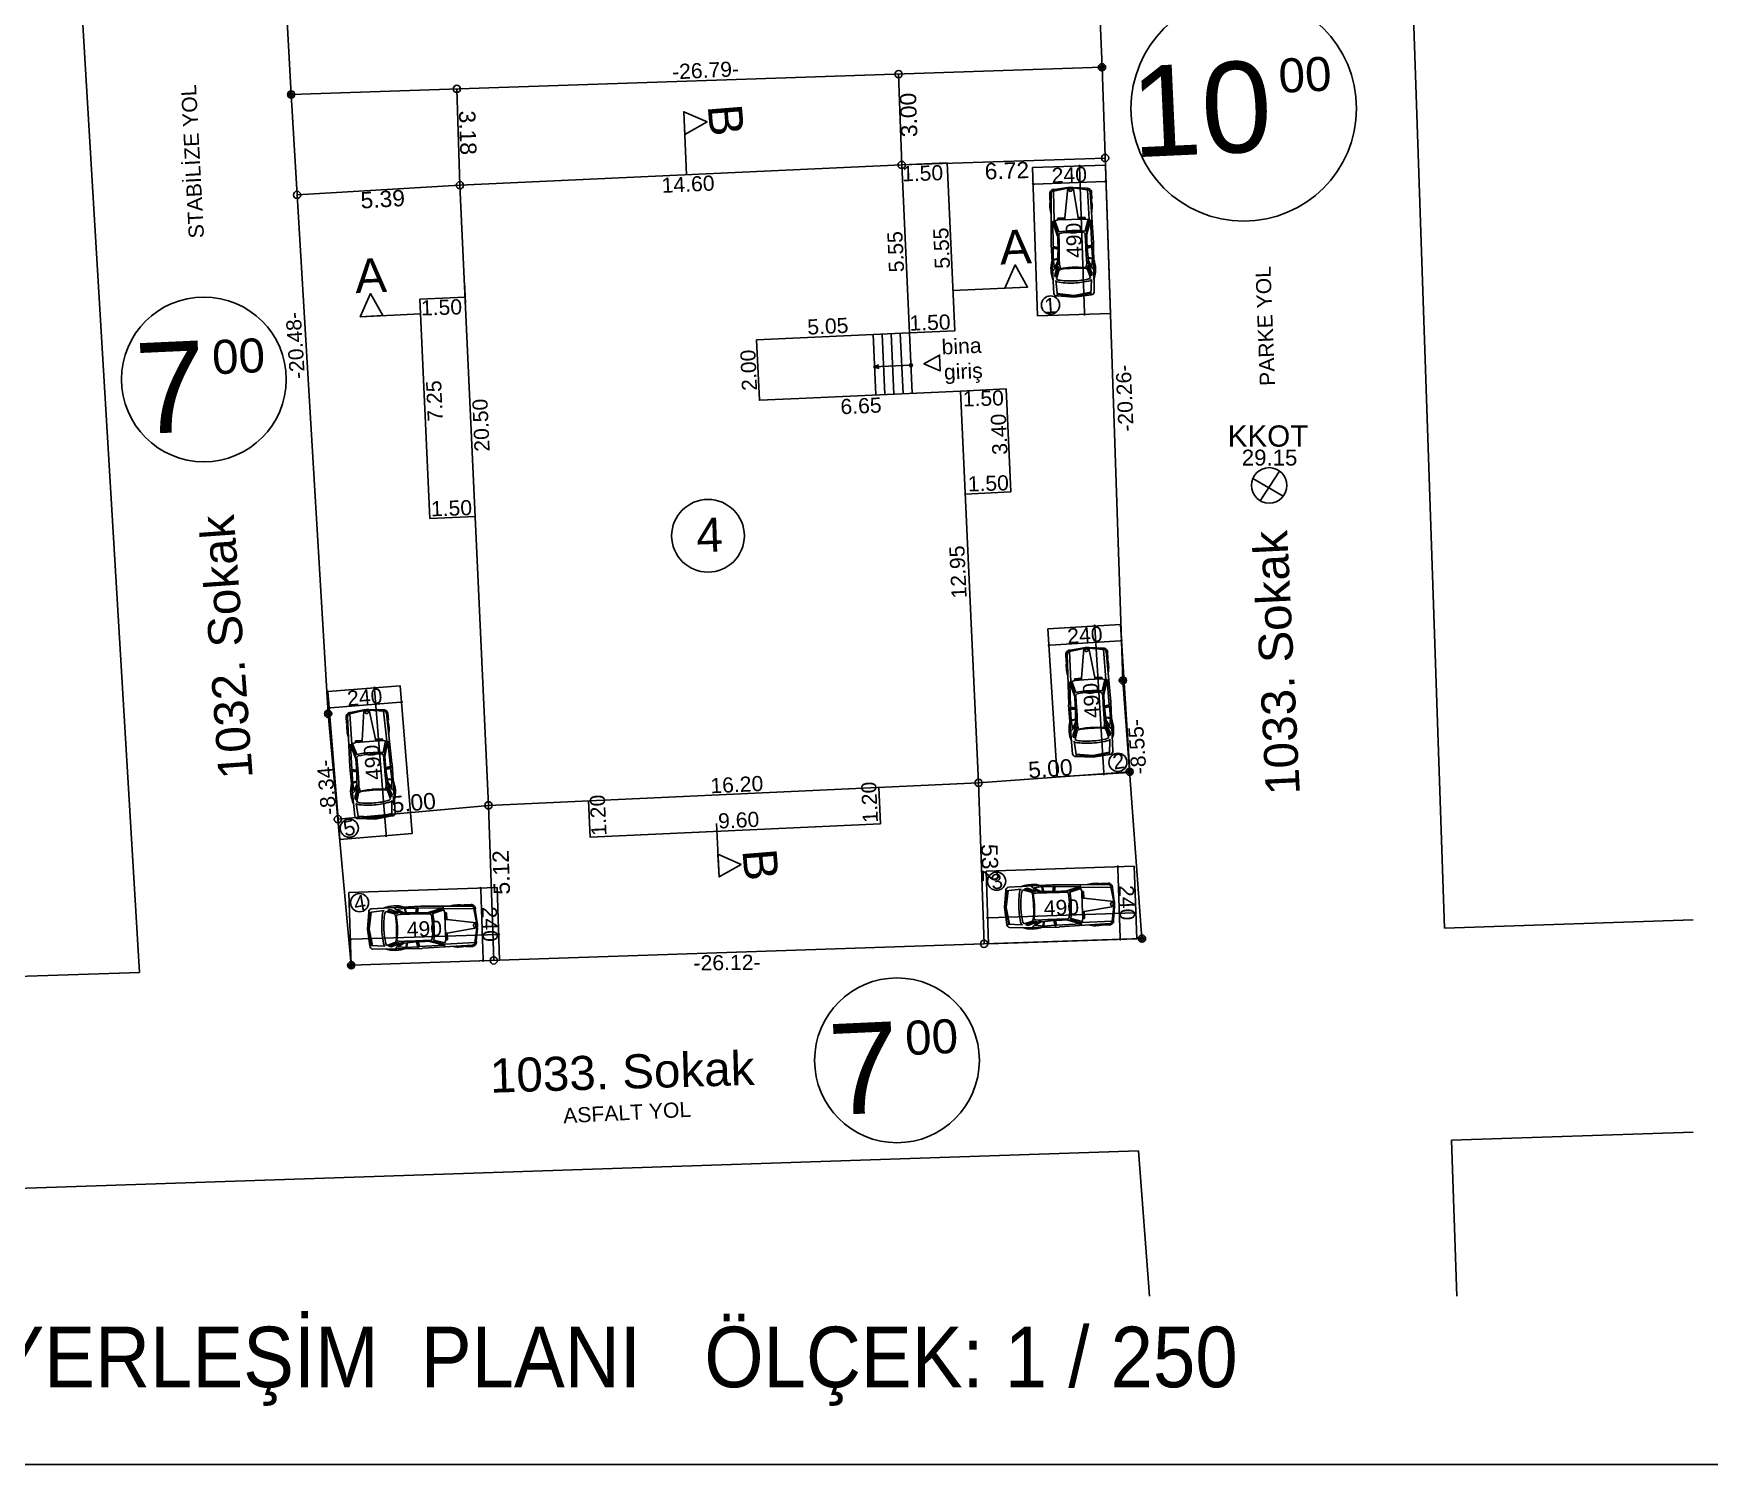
# Model space of a CAD drawing. Header units: centimetres. Extents: x 247352 to 270197, y -444050 to -441150.
# Drawn here: x 248924 to 250031, y -444050 to -443105 of the extents above; entities that cross this region are included whole.
import ezdxf
from ezdxf.enums import TextEntityAlignment as Align

# ---------------------------------------------------------------- set-up
doc = ezdxf.new("R2010")
doc.units = ezdxf.units.CM
for name, color, linetype in [('ROTAS-MIMARI-VAZIYET', 8, 'Continuous'), ('ROTAS-PAFTA', 144, 'Continuous'), ('ROTAS-PAFTA-YAZI', 7, 'Continuous')]:
    doc.layers.add(name, color=color, linetype=linetype)
doc.styles.add('ROTAS', font='arial.ttf')

msp = doc.modelspace()

# ---------------------------------------------------------------- linework, layer by layer
at = {"layer": 'ROTAS-MIMARI-VAZIYET', "ltscale": 0.03}
for p, q in [((249856.3, -443695.9), (249832.2, -442989.2)), ((249630.1, -443127.3), (249625.1, -443001.9)), ((248952, -443015.4), (248994.4, -443725)), ((249088, -443024.3), (249094.6, -443145.3)), ((249094.6, -443145.3), (249630.1, -443127.3)), ((249497.8, -443191.8), (249495.8, -443131.8)), ((249643.9, -443532.2), (249630.1, -443127.3)), ((249094.6, -443145.3), (249119, -443554.2)), ((249206.1, -443205.2), (249204, -443141.6)), ((249497.8, -443191.8), (249632.1, -443187.2)), ((249497.8, -443191.8), (249527.8, -443190.4)), ((249584.3, -443193.5), (249632.3, -443191.9)), ((249615.2, -443192.5), (249615.2, -443192.5)), ((249632.3, -443191.9), (249635.6, -443289.8)), ((249587.6, -443291.5), (249584.3, -443193.5)), ((249585.5, -443204.4), (249631.8, -443202.8)), ((249618.5, -443289.6), (249615.2, -443193.3)), ((249632.6, -443202.7), (249632.6, -443202.7)), ((249206.1, -443205.2), (249098.5, -443211.6)), ((249584.7, -443204.4), (249584.7, -443204.4)), ((249595.6, -443210.8), (249595.7, -443215.3)), ((249595.7, -443215.3), (249596.5, -443215.2)), ((249596.5, -443210.5), (249596.6, -443243.9)), ((249607.6, -443207.1), (249598.1, -443209)), ((249598.1, -443209), (249598.4, -443228.8)), ((249607.6, -443206.7), (249598.7, -443208)), ((249607.6, -443207.1), (249605.5, -443226.8)), ((249609, -443207.1), (249607.6, -443207.1)), ((249609.3, -443207), (249609, -443207.1)), ((249609.3, -443207), (249609.5, -443207)), ((249609.5, -443207), (249611, -443207)), ((249610.9, -443206.6), (249619.9, -443207.2)), ((249611, -443207), (249614.4, -443226.5)), ((249611, -443207), (249620.5, -443208.2)), ((249620.5, -443208.2), (249621.6, -443228.1)), ((249622.3, -443209.7), (249624.4, -443242.9)), ((249623.3, -443214.3), (249622.6, -443214.3)), ((249623.2, -443209.8), (249623.3, -443214.3)), ((249597.7, -443229.3), (249596.5, -443229.1)), ((249598.4, -443228.8), (249597.7, -443229.3)), ((249597.8, -443245.7), (249597.7, -443229.3)), ((249600.8, -443238.8), (249597.7, -443229.3)), ((249600.7, -443235.9), (249598, -443229.1)), ((249599, -443228.7), (249601, -443228.1)), ((249601.5, -443236), (249599, -443228.7)), ((249601.1, -443247.3), (249600.7, -443235.9)), ((249600.9, -443227), (249605.5, -443226.8)), ((249601, -443228.1), (249600.9, -443227)), ((249601, -443228.1), (249610, -443227.8)), ((249601.5, -443228.1), (249601.5, -443226.9)), ((249601.6, -443237.8), (249602.3, -443236.9)), ((249602.1, -443228.1), (249602.1, -443226.9)), ((249602.1, -443228.1), (249602.1, -443226.9)), ((249602.6, -443228.1), (249602.6, -443226.9)), ((249603.2, -443228), (249603.1, -443226.9)), ((249603.8, -443228), (249603.8, -443226.9)), ((249604.3, -443228), (249604.3, -443226.9)), ((249605, -443228), (249604.9, -443226.8)), ((249605, -443228), (249604.9, -443226.8)), ((249605.5, -443228), (249605.5, -443226.8)), ((249619, -443227.5), (249610, -443227.8)), ((249618.9, -443226.4), (249614.4, -443226.5)), ((249614.5, -443227.7), (249614.4, -443226.5)), ((249615, -443227.6), (249614.9, -443226.5)), ((249615, -443227.6), (249614.9, -443226.5)), ((249615.6, -443227.6), (249615.6, -443226.5)), ((249616.1, -443227.6), (249616.1, -443226.4)), ((249616.8, -443227.6), (249616.7, -443226.4)), ((249617.3, -443227.6), (249617.3, -443226.4)), ((249617.8, -443227.5), (249617.8, -443226.4)), ((249617.8, -443227.5), (249617.8, -443226.4)), ((249619, -443237.2), (249618.2, -443236.4)), ((249618.4, -443227.5), (249618.4, -443226.4)), ((249619, -443227.5), (249618.9, -443226.4)), ((249620.9, -443227.9), (249619, -443227.5)), ((249619, -443235.4), (249620.9, -443227.9)), ((249619.3, -443242.3), (249619, -443237.2)), ((249619.8, -443235.3), (249622, -443228.3)), ((249620.2, -443246.7), (249619.8, -443235.3)), ((249619.9, -443238.2), (249622.4, -443228.5)), ((249621.6, -443228.1), (249622.4, -443228.5)), ((249622.4, -443228.5), (249623.5, -443228.1)), ((249623.3, -443244.8), (249622.4, -443228.5)), ((249596.5, -443244), (249598.3, -443276.7)), ((249597.9, -443246.3), (249596.6, -443246.5)), ((249597.8, -443245.7), (249601.1, -443246.2)), ((249597.9, -443254.2), (249597.8, -443246.8)), ((249597.8, -443246.8), (249601.1, -443247.3)), ((249597.9, -443246.3), (249601.1, -443246.7)), ((249600.7, -443255.7), (249601.1, -443247.3)), ((249601.7, -443243), (249601.6, -443237.8)), ((249601.7, -443245.3), (249601.7, -443243)), ((249601.8, -443248), (249601.7, -443245.3)), ((249601.9, -443251.2), (249601.8, -443248)), ((249619.4, -443244.7), (249619.3, -443242.3)), ((249619.5, -443247.4), (249619.4, -443244.7)), ((249619.7, -443250.6), (249619.5, -443247.4)), ((249623.3, -443244.8), (249620.1, -443245.5)), ((249623.3, -443245.5), (249620.1, -443246)), ((249623.4, -443246), (249620.2, -443246.7)), ((249621.1, -443255), (249620.2, -443246.7)), ((249623.3, -443245.5), (249624.6, -443245.6)), ((249623.8, -443253.3), (249623.4, -443246)), ((249624.5, -443243.1), (249625, -443275.7)), ((249597.9, -443254.2), (249600.7, -443253.6)), ((249597.9, -443254.7), (249600.8, -443254)), ((249598.7, -443259.8), (249597.9, -443254.2)), ((249598.7, -443259.8), (249600.7, -443255.7)), ((249598.9, -443264.3), (249600.8, -443258.6)), ((249601.5, -443259.7), (249600.8, -443258.6)), ((249601.9, -443254.7), (249601.9, -443251.2)), ((249602, -443257.4), (249601.9, -443254.7)), ((249602.6, -443260.2), (249602, -443257.4)), ((249602.6, -443260.2), (249607.5, -443259.5)), ((249607.5, -443259.5), (249610.3, -443259.4)), ((249610.3, -443259.4), (249611.1, -443259.4)), ((249611.8, -443259.4), (249611.1, -443259.4)), ((249614.6, -443259.3), (249611.8, -443259.4)), ((249619.5, -443259.6), (249614.6, -443259.3)), ((249619.5, -443259.6), (249620, -443256.8)), ((249619.8, -443254), (249619.7, -443250.6)), ((249620, -443256.8), (249619.8, -443254)), ((249620.6, -443259.1), (249621.2, -443257.9)), ((249623.1, -443265.1), (249620.6, -443259.1)), ((249623.8, -443253.8), (249620.9, -443253.3)), ((249623.8, -443253.3), (249621, -443252.9)), ((249623.4, -443259), (249621.1, -443255)), ((249623.5, -443263.5), (249621.2, -443257.9)), ((249623.4, -443259), (249623.8, -443253.3)), ((249209, -443269.2), (249209.7, -443283)), ((249599.4, -443266), (249598.9, -443264.3)), ((249599.4, -443266), (249601.5, -443259.7)), ((249599.5, -443268.2), (249600.7, -443278.3)), ((249600.4, -443269), (249599.5, -443268.2)), ((249600.1, -443267.1), (249601.6, -443261.4)), ((249601.2, -443267.8), (249600.1, -443267.1)), ((249602.5, -443260.8), (249601.6, -443261.4)), ((249619.7, -443260.2), (249620.6, -443260.7)), ((249622.5, -443266.3), (249620.6, -443260.7)), ((249621.4, -443267.1), (249622.5, -443266.3)), ((249622.3, -443268.2), (249623.2, -443267.4)), ((249623.2, -443267.4), (249622.7, -443277.6)), ((249623.1, -443265.1), (249623.5, -443263.5)), ((249600.5, -443276.7), (249611.7, -443278)), ((249600.5, -443278.3), (249611.7, -443279.1)), ((249600.6, -443277.2), (249611.7, -443278.6)), ((249622.7, -443275.9), (249611.7, -443278)), ((249622.7, -443276.4), (249611.7, -443278.6)), ((249622.9, -443277.6), (249611.7, -443279.1)), ((249635.6, -443289.8), (249587.6, -443291.5)), ((249618.5, -443290.4), (249618.5, -443290.4)), ((249478.9, -443303.7), (249480.8, -443343.7)), ((249484.9, -443303.5), (249486.7, -443343.4)), ((249490.9, -443303.2), (249492.7, -443343.1)), ((249496.9, -443302.9), (249498.7, -443342.9)), ((249502.9, -443302.6), (249504.7, -443342.6)), ((249479.3, -443325.2), (249482.8, -443323.9)), ((249503.9, -443324.1), (249479.3, -443325.2)), ((249479.3, -443325.2), (249482.9, -443326.2)), ((249729.7, -443398.9, 469), (249749.7, -443410.6, 430.3)), ((249747.4, -443394, 460.6), (249734.5, -443413.5, 428.3)), ((249594.4, -443498.1), (249642.4, -443495.2)), ((249600.5, -443595.9), (249594.4, -443498.1)), ((249625.3, -443496.2), (249625.3, -443496.2)), ((249631.2, -443593.3), (249625.3, -443497)), ((249642.4, -443495.2), (249648.4, -443593)), ((249595.1, -443509), (249595.1, -443509)), ((249595.9, -443508.9), (249642.2, -443506.1)), ((249618.1, -443511.1), (249608.7, -443513.2)), ((249608.7, -443513.2), (249609.5, -443533.1)), ((249618.1, -443510.7), (249609.2, -443512.2)), ((249618.1, -443511.1), (249616.5, -443530.8)), ((249619.5, -443511), (249618.1, -443511.1)), ((249619.8, -443511), (249619.5, -443511)), ((249619.8, -443511), (249620, -443511)), ((249620, -443511), (249621.5, -443510.9)), ((249621.4, -443510.5), (249630.4, -443510.9)), ((249621.5, -443510.9), (249625.4, -443530.3)), ((249621.5, -443510.9), (249631, -443511.8)), ((249631, -443511.8), (249632.7, -443531.6)), ((249632.8, -443513.2), (249635.9, -443546.4)), ((249633.8, -443513.4), (249634, -443517.9)), ((249643, -443506), (249643, -443506)), ((249606.2, -443515.1), (249606.5, -443519.6)), ((249606.5, -443519.6), (249607.2, -443519.5)), ((249607.1, -443514.8), (249608.1, -443548.1)), ((249634, -443517.9), (249633.3, -443517.9)), ((249118.8, -443539.5), (249166.7, -443535.7)), ((249166.7, -443535.7), (249174.5, -443633.4)), ((249608.8, -443533.5), (249607.7, -443533.3)), ((249609.5, -443533.1), (249608.8, -443533.5)), ((249609.4, -443549.9), (249608.8, -443533.5)), ((249612.2, -443543), (249608.8, -443533.5)), ((249612, -443540.1), (249609.1, -443533.3)), ((249610.2, -443532.9), (249612.1, -443532.3)), ((249612.8, -443540.1), (249610.2, -443532.9)), ((249612, -443531.1), (249616.5, -443530.8)), ((249612.1, -443532.3), (249612, -443531.1)), ((249612.1, -443532.3), (249621, -443531.7)), ((249612.6, -443532.2), (249612.5, -443531.1)), ((249613.2, -443532.2), (249613.2, -443531)), ((249613.2, -443532.2), (249613.2, -443531)), ((249613.7, -443532.2), (249613.7, -443531)), ((249614.2, -443532.1), (249614.2, -443531)), ((249614.9, -443532.1), (249614.8, -443530.9)), ((249615.4, -443532.1), (249615.3, -443530.9)), ((249616.1, -443532), (249616, -443530.9)), ((249616.1, -443532), (249616, -443530.9)), ((249616.6, -443532), (249616.5, -443530.8)), ((249630, -443531.2), (249621, -443531.7)), ((249630, -443530), (249625.4, -443530.3)), ((249625.5, -443531.4), (249625.4, -443530.3)), ((249626, -443531.4), (249626, -443530.3)), ((249626, -443531.4), (249626, -443530.3)), ((249626.7, -443531.4), (249626.6, -443530.2)), ((249627.2, -443531.3), (249627.1, -443530.2)), ((249627.9, -443531.3), (249627.8, -443530.1)), ((249628.4, -443531.3), (249628.3, -443530.1)), ((249628.9, -443531.2), (249628.8, -443530.1)), ((249628.9, -443531.2), (249628.8, -443530.1)), ((249629.5, -443531.2), (249629.4, -443530)), ((249630, -443531.2), (249630, -443530)), ((249632, -443531.5), (249630, -443531.2)), ((249630.3, -443539), (249632, -443531.5)), ((249631, -443538.9), (249633.1, -443531.8)), ((249631.2, -443541.8), (249633.4, -443532)), ((249632.7, -443531.6), (249633.4, -443532)), ((249633.4, -443532), (249634.5, -443531.7)), ((249634.9, -443548.3), (249633.4, -443532)), ((249643.9, -443532.2), (249656.5, -443702.7)), ((249126.7, -443637.2), (249118.8, -443539.5)), ((249120.5, -443550.3), (249166.8, -443546.6)), ((249149.6, -443537.1), (249149.7, -443537.1)), ((249157.4, -443634), (249149.7, -443537.9)), ((249167.6, -443546.5), (249167.6, -443546.5)), ((249612.7, -443551.5), (249612, -443540.1)), ((249612.9, -443541.9), (249613.6, -443541)), ((249613.1, -443547.1), (249612.9, -443541.9)), ((249613.3, -443549.4), (249613.1, -443547.1)), ((249630.4, -443540.8), (249629.6, -443540.1)), ((249630.8, -443546), (249630.4, -443540.8)), ((249630.9, -443548.3), (249630.8, -443546)), ((249631.7, -443550.3), (249631, -443538.9)), ((249636, -443546.6), (249637.3, -443579.2)), ((249134.3, -443720.3), (249119, -443554.2)), ((249119.7, -443550.4), (249119.7, -443550.3)), ((249130.9, -443556.2), (249131.2, -443560.7)), ((249131.8, -443556), (249133.4, -443589.3)), ((249142.7, -443552), (249133.4, -443554.3)), ((249133.4, -443554.3), (249134.6, -443574.2)), ((249142.7, -443551.7), (249133.9, -443553.3)), ((249142.7, -443552), (249141.5, -443571.8)), ((249144.1, -443551.9), (249142.7, -443552)), ((249144.4, -443551.9), (249144.1, -443551.9)), ((249144.4, -443551.9), (249144.7, -443551.9)), ((249144.7, -443551.9), (249146.1, -443551.8)), ((249146, -443551.4), (249155, -443551.6)), ((249146.1, -443551.8), (249150.4, -443571.1)), ((249146.1, -443551.8), (249155.7, -443552.5)), ((249155.7, -443552.5), (249157.7, -443572.3)), ((249157.5, -443553.9), (249161.2, -443587)), ((249158.4, -443554), (249158.8, -443558.5)), ((249608, -443548.3), (249610.7, -443580.8)), ((249609.5, -443550.6), (249608.2, -443550.8)), ((249609.4, -443549.9), (249612.6, -443550.3)), ((249609.7, -443558.4), (249609.4, -443551.1)), ((249609.4, -443551.1), (249612.7, -443551.5)), ((249609.5, -443550.6), (249612.7, -443550.8)), ((249609.7, -443558.4), (249612.4, -443557.7)), ((249610.7, -443564), (249609.7, -443558.4)), ((249609.8, -443558.9), (249612.6, -443558.1)), ((249612.6, -443559.9), (249612.7, -443551.5)), ((249613.4, -443552.1), (249613.3, -443549.4)), ((249613.6, -443555.3), (249613.4, -443552.1)), ((249613.7, -443558.8), (249613.6, -443555.3)), ((249631.1, -443551), (249630.9, -443548.3)), ((249631.3, -443554.2), (249631.1, -443551)), ((249631.6, -443557.7), (249631.3, -443554.2)), ((249631.8, -443560.4), (249631.6, -443557.7)), ((249634.9, -443548.3), (249631.7, -443549.1)), ((249634.8, -443549), (249631.7, -443549.6)), ((249635, -443549.5), (249631.7, -443550.3)), ((249632.9, -443558.6), (249631.7, -443550.3)), ((249635.6, -443557.3), (249632.7, -443556.9)), ((249635.6, -443556.8), (249632.8, -443556.4)), ((249634.8, -443549), (249636.1, -443549.1)), ((249635.6, -443556.8), (249635, -443549.5)), ((249635.3, -443562.5), (249635.6, -443556.8)), ((249131.2, -443560.7), (249132, -443560.7)), ((249158.8, -443558.5), (249158, -443558.6)), ((249610.7, -443564), (249612.6, -443559.9)), ((249610.9, -443568.5), (249612.8, -443562.7)), ((249611.5, -443570.1), (249610.9, -443568.5)), ((249611.5, -443570.1), (249613.5, -443563.8)), ((249612.3, -443571.3), (249613.6, -443565.5)), ((249613.5, -443563.8), (249612.8, -443562.7)), ((249614.4, -443564.9), (249613.6, -443565.5)), ((249613.9, -443561.5), (249613.7, -443558.8)), ((249614.6, -443564.3), (249613.9, -443561.5)), ((249614.6, -443564.3), (249619.4, -443563.5)), ((249619.4, -443563.5), (249622.3, -443563.3)), ((249622.3, -443563.3), (249623, -443563.3)), ((249623.7, -443563.2), (249623, -443563.3)), ((249626.5, -443563), (249623.7, -443563.2)), ((249631.5, -443563.3), (249626.5, -443563)), ((249631.5, -443563.3), (249631.8, -443560.4)), ((249631.7, -443563.8), (249632.6, -443564.3)), ((249632.5, -443562.7), (249633.1, -443561.5)), ((249635.2, -443568.7), (249632.5, -443562.7)), ((249634.6, -443569.9), (249632.6, -443564.3)), ((249635.3, -443562.5), (249632.9, -443558.6)), ((249635.6, -443567), (249633.1, -443561.5)), ((249635.2, -443568.7), (249635.6, -443567)), ((249133.8, -443574.7), (249132.7, -443574.5)), ((249134.6, -443574.2), (249133.8, -443574.7)), ((249134.7, -443591), (249133.8, -443574.7)), ((249137.4, -443584), (249133.8, -443574.7)), ((249137.2, -443581.1), (249134.2, -443574.4)), ((249135.2, -443574), (249137.1, -443573.3)), ((249138, -443581.2), (249135.2, -443574)), ((249137, -443572.2), (249141.5, -443571.8)), ((249137.1, -443573.3), (249137, -443572.2)), ((249137.1, -443573.3), (249146.1, -443572.6)), ((249137.6, -443573.3), (249137.5, -443572.1)), ((249138.2, -443573.2), (249138.2, -443572.1)), ((249138.2, -443573.2), (249138.2, -443572.1)), ((249138.8, -443573.2), (249138.7, -443572)), ((249139.3, -443573.2), (249139.2, -443572)), ((249139.9, -443573.1), (249139.8, -443572)), ((249140.4, -443573.1), (249140.3, -443571.9)), ((249141.1, -443573), (249141, -443571.9)), ((249141.1, -443573), (249141, -443571.9)), ((249141.6, -443573), (249141.5, -443571.8)), ((249155, -443571.9), (249146.1, -443572.6)), ((249154.9, -443570.7), (249150.4, -443571.1)), ((249150.5, -443572.3), (249150.4, -443571.1)), ((249151, -443572.2), (249150.9, -443571.1)), ((249151, -443572.2), (249150.9, -443571.1)), ((249151.7, -443572.2), (249151.6, -443571)), ((249152.2, -443572.1), (249152.1, -443571)), ((249152.9, -443572.1), (249152.8, -443570.9)), ((249153.4, -443572), (249153.3, -443570.9)), ((249153.9, -443572), (249153.8, -443570.8)), ((249153.9, -443572), (249153.8, -443570.8)), ((249154.5, -443571.9), (249154.4, -443570.8)), ((249155, -443571.9), (249154.9, -443570.7)), ((249157, -443572.2), (249155, -443571.9)), ((249155.4, -443579.8), (249157, -443572.2)), ((249156.2, -443579.6), (249158.1, -443572.5)), ((249157.1, -443591), (249156.2, -443579.6)), ((249156.4, -443582.5), (249158.5, -443572.7)), ((249157.7, -443572.3), (249158.5, -443572.7)), ((249158.5, -443572.7), (249159.5, -443572.3)), ((249160.2, -443589), (249158.5, -443572.7)), ((249611.7, -443572.4), (249613.2, -443582.5)), ((249612.6, -443573.1), (249611.7, -443572.4)), ((249613.4, -443571.9), (249612.3, -443571.3)), ((249635.1, -443579.5), (249624.1, -443581.8)), ((249635.1, -443580), (249624.2, -443582.4)), ((249633.6, -443570.6), (249634.6, -443569.9)), ((249634.5, -443571.8), (249635.3, -443570.9)), ((249635.3, -443570.9), (249635.1, -443581.1)), ((249133.3, -443589.4), (249136.6, -443621.9)), ((249134.7, -443591), (249138, -443591.4)), ((249138.1, -443592.5), (249137.2, -443581.1)), ((249138.1, -443582.9), (249138.8, -443582.1)), ((249138.4, -443588.1), (249138.1, -443582.9)), ((249138.6, -443590.4), (249138.4, -443588.1)), ((249138.8, -443593.2), (249138.6, -443590.4)), ((249155.5, -443581.5), (249154.7, -443580.8)), ((249156.1, -443586.7), (249155.5, -443581.5)), ((249156.2, -443589), (249156.1, -443586.7)), ((249156.5, -443591.7), (249156.2, -443589)), ((249160.2, -443589), (249157, -443589.8)), ((249160.1, -443589.7), (249157.1, -443590.4)), ((249160.3, -443590.1), (249157.1, -443591)), ((249158.4, -443599.3), (249157.1, -443591)), ((249160.1, -443589.7), (249161.5, -443589.7)), ((249161.1, -443597.4), (249160.3, -443590.1)), ((249161.3, -443587.2), (249163.2, -443619.8)), ((249612.9, -443580.8), (249624.1, -443581.8)), ((249612.9, -443582.5), (249624.2, -443582.9)), ((249613, -443581.3), (249624.2, -443582.4)), ((249635.3, -443581.1), (249624.2, -443582.9)), ((249134.9, -443591.7), (249133.6, -443591.9)), ((249135.2, -443599.5), (249134.8, -443592.2)), ((249134.8, -443592.2), (249138.1, -443592.5)), ((249134.9, -443591.7), (249138, -443591.9)), ((249135.2, -443599.5), (249138, -443598.8)), ((249136.3, -443605.1), (249135.2, -443599.5)), ((249135.3, -443600), (249138.1, -443599.2)), ((249136.3, -443605.1), (249138.1, -443600.9)), ((249138.1, -443600.9), (249138.1, -443592.5)), ((249139, -443596.3), (249138.8, -443593.2)), ((249139.3, -443599.8), (249139, -443596.3)), ((249139.4, -443602.5), (249139.3, -443599.8)), ((249140.2, -443605.3), (249139.4, -443602.5)), ((249156.8, -443594.9), (249156.5, -443591.7)), ((249157.1, -443598.4), (249156.8, -443594.9)), ((249157.4, -443601.1), (249157.1, -443598.4)), ((249157.1, -443604), (249157.4, -443601.1)), ((249161.1, -443597.9), (249158.1, -443597.6)), ((249158.1, -443603.4), (249158.6, -443602.2)), ((249161.1, -443597.4), (249158.2, -443597.1)), ((249160.9, -443603.1), (249158.4, -443599.3)), ((249161.3, -443607.6), (249158.6, -443602.2)), ((249160.9, -443603.1), (249161.1, -443597.4)), ((249548.6, -443599.8), (249648.3, -443592.5)), ((249548.6, -443599.8), (249552.2, -443706.2)), ((249648.4, -443593), (249600.5, -443595.9)), ((249631.3, -443594.1), (249631.3, -443594)), ((249136.6, -443609.6), (249138.4, -443603.8)), ((249137.3, -443611.2), (249136.6, -443609.6)), ((249137.3, -443611.2), (249139.1, -443604.9)), ((249137.5, -443613.4), (249139.1, -443623.5)), ((249138.4, -443614.2), (249137.5, -443613.4)), ((249138, -443612.3), (249139.2, -443606.5)), ((249139.2, -443612.9), (249138, -443612.3)), ((249139.1, -443604.9), (249138.4, -443603.8)), ((249140.1, -443605.9), (249139.2, -443606.5)), ((249140.2, -443605.3), (249145, -443604.4)), ((249145, -443604.4), (249147.9, -443604.2)), ((249147.9, -443604.2), (249148.6, -443604.1)), ((249149.3, -443604.1), (249148.6, -443604.1)), ((249152.1, -443603.8), (249149.3, -443604.1)), ((249157.1, -443604), (249152.1, -443603.8)), ((249157.3, -443604.5), (249158.2, -443605)), ((249160.9, -443609.3), (249158.1, -443603.4)), ((249160.3, -443610.5), (249158.2, -443605)), ((249159.3, -443611.3), (249160.3, -443610.5)), ((249160.3, -443612.4), (249161.1, -443611.5)), ((249160.9, -443609.3), (249161.3, -443607.6)), ((249161.1, -443611.5), (249161, -443621.7)), ((249224.9, -443614.7), (249125.5, -443623.9)), ((249138.9, -443621.9), (249150.1, -443622.6)), ((249138.9, -443622.4), (249150.1, -443623.3)), ((249138.9, -443623.5), (249150.2, -443623.8)), ((249161, -443620.1), (249150.1, -443622.6)), ((249161, -443620.6), (249150.1, -443623.3)), ((249161.2, -443621.7), (249150.2, -443623.8)), ((249224.9, -443614.7), (249228.4, -443717.1)), ((249174.5, -443633.4), (249126.7, -443637.2)), ((249157.5, -443634.8), (249157.5, -443634.8)), ((249553.5, -443658.1), (249651.4, -443654.9)), ((249640.5, -443655.2), (249640.6, -443655.2)), ((249640.5, -443656), (249642.1, -443702.4)), ((249651.4, -443654.9), (249653, -443702.8)), ((249132.7, -443672.3), (249230.7, -443669)), ((249230.7, -443669), (249232.3, -443717)), ((249555.1, -443706.1), (249553.5, -443658.1)), ((249600.9, -443667), (249568.3, -443668.8)), ((249585.1, -443669.2), (249590.8, -443668.4)), ((249590.3, -443668.5), (249590.9, -443671.3)), ((249590.8, -443668.4), (249598.1, -443668.3)), ((249590.8, -443668.4), (249591.4, -443671.2)), ((249598.1, -443668.3), (249597.6, -443671.6)), ((249598.6, -443668.5), (249598.2, -443671.6)), ((249598.6, -443668.5), (249598.4, -443667.1)), ((249599.2, -443668.3), (249598.7, -443671.6)), ((249599.2, -443668.3), (249615.6, -443668.2)), ((249634.4, -443667), (249601.1, -443667.1)), ((249606.1, -443671.3), (249615.6, -443668.2)), ((249609, -443671.2), (249615.8, -443668.6)), ((249615.6, -443668.2), (249615.9, -443667.1)), ((249616.1, -443669), (249615.6, -443668.2)), ((249635.9, -443668.7), (249616.1, -443669)), ((249634.2, -443666.1), (249629.6, -443666.3)), ((249629.6, -443666.3), (249629.7, -443667)), ((249637.8, -443678.1), (249635.9, -443668.7)), ((249134.3, -443720.3), (249132.7, -443672.3)), ((249219.8, -443669.4), (249219.8, -443669.4)), ((249219.8, -443670.2), (249221.4, -443716.5)), ((249566.6, -443671), (249565.8, -443682.2)), ((249567.7, -443671.1), (249566.3, -443682.2)), ((249576.7, -443670), (249566.6, -443671.2)), ((249568.2, -443671), (249566.9, -443682.2)), ((249575.9, -443670.9), (249576.7, -443670)), ((249577.1, -443671.7), (249577.8, -443670.6)), ((249577.8, -443670.6), (249583.5, -443672.1)), ((249579, -443669.9), (249580.6, -443669.4)), ((249579, -443669.9), (249585.2, -443672)), ((249580.6, -443669.4), (249586.3, -443671.4)), ((249584.1, -443673), (249583.5, -443672.1)), ((249584.7, -443673.1), (249587.5, -443672.5)), ((249584.7, -443673.1), (249585.4, -443678)), ((249585.1, -443669.2), (249589.2, -443671.3)), ((249585.2, -443672), (249586.3, -443671.4)), ((249585.4, -443678), (249585.5, -443680.8)), ((249587.5, -443672.5), (249590.3, -443672.4)), ((249589.2, -443671.3), (249597.6, -443671.6)), ((249590.3, -443672.4), (249593.7, -443672.4)), ((249593.7, -443672.4), (249596.9, -443672.3)), ((249596.9, -443672.3), (249599.6, -443672.3)), ((249597.6, -443671.6), (249609, -443671.2)), ((249599.6, -443672.3), (249602, -443672.2)), ((249602, -443672.2), (249607.1, -443672.1)), ((249607.1, -443672.1), (249608, -443672.8)), ((249608.9, -443672), (249616.2, -443669.6)), ((249616.2, -443669.6), (249616.8, -443671.5)), ((249616.8, -443671.5), (249617.1, -443680.5)), ((249616.8, -443671.5), (249617.9, -443671.5)), ((249616.8, -443672), (249618, -443672)), ((249616.8, -443672.7), (249618, -443672.6)), ((249616.8, -443672.7), (249618, -443672.6)), ((249616.9, -443673.2), (249618, -443673.1)), ((249616.9, -443673.7), (249618, -443673.7)), ((249616.9, -443674.3), (249618, -443674.3)), ((249616.9, -443674.8), (249618.1, -443674.8)), ((249616.9, -443675.5), (249618.1, -443675.5)), ((249616.9, -443675.5), (249618.1, -443675.5)), ((249616.9, -443676), (249618.1, -443676)), ((249617.9, -443671.5), (249618.1, -443676)), ((249637.8, -443678.1), (249618.1, -443676)), ((249638.2, -443678.2), (249637, -443669.2)), ((249637.8, -443679.6), (249637.8, -443678.1)), ((249637.9, -443679.8), (249637.8, -443679.6)), ((249637.9, -443679.8), (249637.9, -443680.1)), ((249637.9, -443680.1), (249637.9, -443681.5)), ((249145.9, -443685.2), (249145.1, -443696.4)), ((249147, -443685.3), (249145.6, -443696.4)), ((249156, -443684.2), (249145.9, -443685.4)), ((249147.5, -443685.2), (249146.2, -443696.4)), ((249180.2, -443681.2), (249147.5, -443683)), ((249155.2, -443685.1), (249156, -443684.2)), ((249156.4, -443685.9), (249157.1, -443684.8)), ((249157.1, -443684.8), (249162.8, -443686.3)), ((249158.2, -443684.1), (249159.9, -443683.5)), ((249158.2, -443684.1), (249164.5, -443686.2)), ((249159.9, -443683.5), (249165.6, -443685.5)), ((249163.4, -443687.1), (249162.8, -443686.3)), ((249164, -443687.3), (249166.8, -443686.7)), ((249164, -443687.3), (249164.7, -443692.2)), ((249164.4, -443683.4), (249170, -443682.6)), ((249164.4, -443683.4), (249168.5, -443685.4)), ((249164.5, -443686.2), (249165.6, -443685.5)), ((249166.8, -443686.7), (249169.5, -443686.6)), ((249168.5, -443685.4), (249176.9, -443685.8)), ((249169.5, -443682.6), (249170.2, -443685.5)), ((249169.5, -443686.6), (249173, -443686.6)), ((249170, -443682.6), (249177.3, -443682.5)), ((249170, -443682.6), (249170.6, -443685.4)), ((249173, -443686.6), (249176.2, -443686.4)), ((249176.2, -443686.4), (249178.9, -443686.4)), ((249177.3, -443682.5), (249176.9, -443685.8)), ((249176.9, -443685.8), (249188.3, -443685.4)), ((249177.8, -443682.6), (249177.5, -443685.8)), ((249177.8, -443682.6), (249177.7, -443681.3)), ((249178.5, -443682.5), (249178, -443685.7)), ((249178.5, -443682.5), (249194.9, -443682.4)), ((249178.9, -443686.4), (249181.2, -443686.3)), ((249213.7, -443681.2), (249180.3, -443681.3)), ((249181.2, -443686.3), (249186.4, -443686.3)), ((249185.4, -443685.5), (249194.9, -443682.4)), ((249186.4, -443686.3), (249187.2, -443687)), ((249188.2, -443686.2), (249195.5, -443683.7)), ((249188.3, -443685.4), (249195.1, -443682.7)), ((249194.9, -443682.4), (249195.1, -443681.2)), ((249195.3, -443683.1), (249194.9, -443682.4)), ((249215.2, -443682.8), (249195.3, -443683.1)), ((249195.5, -443683.7), (249196.1, -443685.7)), ((249196.1, -443685.7), (249197.2, -443685.6)), ((249196.1, -443685.7), (249196.4, -443694.7)), ((249196.1, -443686.2), (249197.2, -443686.2)), ((249196.1, -443686.8), (249197.3, -443686.8)), ((249196.1, -443686.8), (249197.3, -443686.8)), ((249196.1, -443687.3), (249197.3, -443687.3)), ((249196.1, -443687.9), (249197.3, -443687.8)), ((249196.2, -443688.5), (249197.3, -443688.5)), ((249196.2, -443689), (249197.3, -443689)), ((249196.2, -443689.7), (249197.4, -443689.6)), ((249196.2, -443689.7), (249197.4, -443689.6)), ((249196.2, -443690.2), (249197.4, -443690.2)), ((249197.2, -443685.6), (249197.4, -443690.2)), ((249217.1, -443692.3), (249197.4, -443690.2)), ((249213.4, -443680.3), (249208.9, -443680.4)), ((249208.9, -443680.4), (249209, -443681.2)), ((249217.1, -443692.3), (249215.2, -443682.8)), ((249217.4, -443692.3), (249216.2, -443683.4)), ((249554.5, -443689), (249554.5, -443689)), ((249555.3, -443689), (249651.6, -443685.7)), ((249567.3, -443693.4), (249565.8, -443682.2)), ((249568.5, -443693.2), (249566.3, -443682.2)), ((249569, -443693.3), (249566.9, -443682.2)), ((249578.6, -443693), (249584.2, -443691.2)), ((249579.8, -443693.6), (249585.8, -443691.1)), ((249584.7, -443690.2), (249584.2, -443691.2)), ((249585.3, -443690.1), (249585.6, -443685.1)), ((249585.3, -443690.1), (249588.1, -443690.5)), ((249585.5, -443680.8), (249585.5, -443681.6)), ((249585.5, -443682.3), (249585.5, -443681.6)), ((249585.6, -443685.1), (249585.5, -443682.3)), ((249585.8, -443691.1), (249587, -443691.7)), ((249588.1, -443690.5), (249590.9, -443690.4)), ((249589.9, -443691.6), (249598.2, -443690.7)), ((249590.9, -443690.4), (249594.3, -443690.2)), ((249594.3, -443690.2), (249597.5, -443690.1)), ((249597.5, -443690.1), (249600.2, -443689.9)), ((249598.2, -443690.7), (249609.6, -443690.3)), ((249598.9, -443693.9), (249598.2, -443690.7)), ((249599.4, -443693.8), (249598.9, -443690.7)), ((249600.1, -443693.9), (249599.4, -443690.6)), ((249600.2, -443689.9), (249602.6, -443689.8)), ((249602.6, -443689.8), (249607.7, -443689.6)), ((249606.7, -443690.4), (249616.4, -443692.9)), ((249607.7, -443689.6), (249608.5, -443688.8)), ((249609.5, -443689.5), (249617, -443691.5)), ((249609.6, -443690.3), (249616.6, -443692.5)), ((249636.7, -443691.1), (249616.8, -443692.1)), ((249617, -443691.5), (249617.4, -443689.5)), ((249617.4, -443689.5), (249617.1, -443680.5)), ((249617.2, -443685), (249618.4, -443684.9)), ((249617.3, -443685.5), (249618.4, -443685.5)), ((249617.3, -443685.5), (249618.4, -443685.5)), ((249617.3, -443686.2), (249618.4, -443686.1)), ((249617.3, -443686.7), (249618.5, -443686.6)), ((249617.3, -443687.3), (249618.5, -443687.3)), ((249617.3, -443687.8), (249618.5, -443687.8)), ((249617.4, -443688.3), (249618.5, -443688.3)), ((249617.4, -443688.3), (249618.5, -443688.3)), ((249617.4, -443689), (249618.5, -443688.9)), ((249617.4, -443689.5), (249618.6, -443689.5)), ((249637.9, -443681.5), (249618.4, -443684.9)), ((249618.6, -443689.5), (249618.4, -443684.9)), ((249637.9, -443681.5), (249636.7, -443691.1)), ((249638.3, -443681.4), (249637.7, -443690.4)), ((249652.4, -443685.7), (249652.4, -443685.7)), ((250020.6, -443690.4), (249856.3, -443695.9)), ((249134.6, -443703.1), (249230.9, -443699.9)), ((249146.6, -443707.5), (249145.1, -443696.4)), ((249147.7, -443707.4), (249145.6, -443696.4)), ((249148.3, -443707.4), (249146.2, -443696.4)), ((249164.5, -443704.2), (249164.9, -443699.3)), ((249164.7, -443692.2), (249164.8, -443695)), ((249164.8, -443695), (249164.8, -443695.7)), ((249164.8, -443696.5), (249164.8, -443695.7)), ((249164.9, -443699.3), (249164.8, -443696.5)), ((249196.7, -443703.7), (249196.4, -443694.7)), ((249196.5, -443699.1), (249197.7, -443699.1)), ((249196.5, -443699.7), (249197.7, -443699.6)), ((249196.5, -443699.7), (249197.7, -443699.6)), ((249196.6, -443700.3), (249197.7, -443700.3)), ((249196.6, -443700.8), (249197.7, -443700.8)), ((249196.6, -443701.5), (249197.8, -443701.4)), ((249196.6, -443702), (249197.8, -443702)), ((249217.2, -443695.7), (249197.7, -443699.1)), ((249197.8, -443703.6), (249197.7, -443699.1)), ((249217.2, -443695.7), (249216, -443705.2)), ((249217.6, -443695.6), (249216.9, -443704.6)), ((249217.1, -443693.7), (249217.1, -443692.3)), ((249217.1, -443694), (249217.1, -443693.7)), ((249217.1, -443694), (249217.1, -443694.2)), ((249217.1, -443694.2), (249217.2, -443695.7)), ((249231.7, -443699.9), (249231.7, -443699.9)), ((249577.5, -443693.7), (249567.3, -443693.2)), ((249601.8, -443695.1), (249569.2, -443695.5)), ((249576.7, -443692.8), (249577.5, -443693.7)), ((249577.8, -443691.9), (249578.6, -443693)), ((249579.8, -443693.6), (249581.4, -443694.1)), ((249581.4, -443694.1), (249587, -443691.7)), ((249585.9, -443693.9), (249589.9, -443691.6)), ((249585.9, -443693.9), (249591.6, -443694.4)), ((249591.1, -443694.3), (249591.6, -443691.4)), ((249591.6, -443694.4), (249592, -443691.5)), ((249591.6, -443694.4), (249598.9, -443693.9)), ((249599.4, -443693.8), (249599.3, -443695.1)), ((249600.1, -443693.9), (249616.4, -443692.9)), ((249635.2, -443692.8), (249602, -443694.9)), ((249616.8, -443692.1), (249616.4, -443692.9)), ((249616.4, -443692.9), (249616.8, -443694)), ((249630.6, -443693.9), (249630.6, -443693.1)), ((249635.1, -443693.7), (249630.6, -443693.9)), ((249133.8, -443703.2), (249133.8, -443703.2)), ((249656.5, -443702.7), (249134.3, -443720.3)), ((249156.8, -443707.8), (249146.6, -443707.3)), ((249181.1, -443709.2), (249148.4, -443709.6)), ((249156, -443707), (249156.8, -443707.8)), ((249157.1, -443706.1), (249157.8, -443707.2)), ((249157.8, -443707.2), (249163.4, -443705.3)), ((249159, -443707.8), (249165.1, -443705.3)), ((249159, -443707.8), (249160.7, -443708.2)), ((249160.7, -443708.2), (249166.3, -443705.9)), ((249164, -443704.4), (249163.4, -443705.3)), ((249164.5, -443704.2), (249167.4, -443704.6)), ((249165.1, -443705.3), (249166.3, -443705.9)), ((249165.2, -443708.1), (249169.1, -443705.8)), ((249165.2, -443708.1), (249170.9, -443708.5)), ((249167.4, -443704.6), (249170.1, -443704.5)), ((249169.1, -443705.8), (249177.5, -443704.8)), ((249170.1, -443704.5), (249173.6, -443704.3)), ((249170.4, -443708.5), (249170.9, -443705.6)), ((249170.9, -443708.5), (249171.3, -443705.7)), ((249170.9, -443708.5), (249178.2, -443708.1)), ((249173.6, -443704.3), (249176.8, -443704.2)), ((249176.8, -443704.2), (249179.5, -443704.1)), ((249177.5, -443704.8), (249188.9, -443704.5)), ((249178.2, -443708.1), (249177.5, -443704.8)), ((249178.7, -443707.9), (249178.1, -443704.8)), ((249178.7, -443707.9), (249178.6, -443709.3)), ((249179.4, -443708), (249178.7, -443704.8)), ((249179.4, -443708), (249195.7, -443707)), ((249179.5, -443704.1), (249181.8, -443704)), ((249214.5, -443707), (249181.3, -443709.1)), ((249181.8, -443704), (249187, -443703.7)), ((249186, -443704.6), (249195.7, -443707)), ((249187, -443703.7), (249187.8, -443702.9)), ((249188.8, -443703.7), (249196.2, -443705.6)), ((249188.9, -443704.5), (249195.9, -443706.7)), ((249196.1, -443706.3), (249195.7, -443707)), ((249195.7, -443707), (249196, -443708.2)), ((249216, -443705.2), (249196.1, -443706.3)), ((249196.2, -443705.6), (249196.7, -443703.7)), ((249196.6, -443702.5), (249197.8, -443702.5)), ((249196.6, -443702.5), (249197.8, -443702.5)), ((249196.7, -443703.1), (249197.8, -443703.1)), ((249196.7, -443703.7), (249197.8, -443703.6)), ((249209.9, -443708), (249209.8, -443707.3)), ((249214.4, -443707.9), (249209.9, -443708)), ((249653, -443702.8), (249555.1, -443706.1)), ((249642.1, -443703.2), (249642.2, -443703.2)), ((249232.3, -443717), (249134.3, -443720.3)), ((249221.4, -443717.3), (249221.5, -443717.3)), ((248994.4, -443725), (248823.1, -443730.8)), ((250020.6, -443830.5), (249861, -443835.9)), ((249654.3, -443842.9), (248815.8, -443871.1)), ((249654.3, -443842.9), (249661.4, -443938.8)), ((249864.5, -443938.8), (249861, -443835.9))]:
    msp.add_line(p, q, dxfattribs=at)
at = {"layer": 'ROTAS-MIMARI-VAZIYET', "linetype": 'ByBlock'}
for p, q in [((249615.2, -443192.5), (249615.2, -443193.3)), ((249632.6, -443202.8), (249631.8, -443202.8)), ((249584.7, -443204.4), (249585.5, -443204.4)), ((249618.5, -443290.4), (249618.5, -443289.6)), ((249625.3, -443496.2), (249625.3, -443497)), ((249595.1, -443509), (249595.9, -443508.9)), ((249643, -443506), (249642.2, -443506.1)), ((249149.6, -443537.1), (249149.7, -443537.9)), ((249167.6, -443546.5), (249166.8, -443546.6)), ((249119.7, -443550.4), (249120.5, -443550.3)), ((249631.3, -443594.1), (249631.2, -443593.3)), ((249157.4, -443634.8), (249157.4, -443634)), ((249640.5, -443655.2), (249640.5, -443656)), ((249219.8, -443669.4), (249219.8, -443670.2)), ((249554.5, -443689), (249555.3, -443689)), ((249652.4, -443685.7), (249651.6, -443685.7)), ((249231.7, -443699.9), (249230.9, -443699.9)), ((249133.8, -443703.2), (249134.6, -443703.1)), ((249642.1, -443703.2), (249642.1, -443702.4)), ((249221.4, -443717.3), (249221.4, -443716.5))]:
    msp.add_line(p, q, dxfattribs=at)
at = {"layer": 'ROTAS-MIMARI-VAZIYET', "ltscale": 0.03}
for points, elevation in [([(249369.3, -443163.4), (249369.3, -443163.4), (249353.9, -443156.6), (249354.6, -443171.6), (249369.3, -443163.4)], -1487.5), ([(249355.8, -443198.3), (249353.9, -443156.6)], -1487.5), ([(249572.8, -443257.8), (249572.8, -443257.8), (249581, -443272.4), (249566, -443273.1), (249572.8, -443257.8)], -1487.5), ([(249147, -443276.7), (249147, -443276.7), (249155.2, -443291.3), (249140.2, -443292), (249147, -443276.7)], -1487.5), ([(249531.6, -443274.7), (249581, -443272.4)], -1487.5), ([(249140.2, -443292), (249180, -443290.2)], -1487.5), ([(249512.5, -443323.1), (249512.5, -443323.1), (249523.2, -443327.8), (249522.8, -443317.3), (249512.5, -443323.1)], 1487.5), ([(249377.2, -443662), (249375.5, -443626.7)], -1487.5), ([(249391.8, -443653.8), (249391.8, -443653.8), (249376.5, -443647), (249377.2, -443662), (249391.8, -443653.8)], -1487.5)]:
    msp.add_lwpolyline(points, dxfattribs=dict(at, elevation=elevation))
for points in [[(249224.9, -443614.7), (249548.6, -443599.8), (249536.7, -443341.1), (249429.8, -443346), (249429.8, -443346), (249403.8, -443347.2), (249402, -443307.3), (249502.9, -443302.6), (249497.8, -443191.8), (249206.1, -443205.2), (249224.9, -443614.7)], [(249527.8, -443190.4), (249532.9, -443301.3)], [(249179.5, -443280.5), (249209.5, -443279.1)], [(249179.5, -443280.5), (249186.2, -443425.3)], [(249502.9, -443302.6), (249532.9, -443301.3)], [(249536.7, -443341.1), (249566.7, -443339.7)], [(249566.7, -443339.7), (249569.8, -443407.7)], [(249539.8, -443409.1), (249569.8, -443407.7)], [(249186.2, -443425.3), (249216.2, -443423.9)], [(249290.9, -443611.7), (249292, -443635.7), (249483.8, -443626.9)], [(249482.7, -443602.9), (249483.8, -443626.9)]]:
    msp.add_lwpolyline(points, dxfattribs=at)
for centre, radius in [((249723.7, -443154.4, 2975.1), 74.5), ((249630.1, -443127.3), 2.4), ((249630.1, -443127.3), 1.4), ((249495.8, -443131.8), 2.4), ((249630.1, -443127.3), 0.4), ((249094.6, -443145.3), 2.4), ((249094.6, -443145.3), 1.4), ((249094.6, -443145.3), 0.4), ((249204, -443141.6), 2.4), ((249497.8, -443191.8), 2.4), ((249632.1, -443187.2), 2.4), ((249206.1, -443205.2), 2.4), ((249098.5, -443211.6), 2.4), ((249037, -443333.4, 1487.5), 54.4), ((249596.1, -443284.3), 6), ((249503.9, -443324.1), 1), ((249740.5, -443403.4), 11.7), ((249369.9, -443436.7), 24), ((249643.9, -443532.2), 2.4), ((249643.9, -443532.2), 1.4), ((249643.9, -443532.2), 0.4), ((249119, -443554.2), 2.4), ((249119, -443554.2), 1.4), ((249119, -443554.2), 0.4), ((249640.6, -443586.3), 6), ((249648.3, -443592.5), 2.4), ((249648.3, -443592.5), 1.4), ((249548.6, -443599.8), 2.4), ((249648.3, -443592.5), 0.4), ((249224.9, -443614.7), 2.4), ((249125.5, -443623.9), 2.4), ((249133, -443629.8, 1487.5), 6), ((249560.5, -443664.8, 1487.5), 6), ((249139.8, -443679, 1487.5), 6), ((249656.5, -443702.7), 2.4), ((249656.5, -443702.7), 1.4), ((249552.2, -443706.2), 2.4), ((249656.5, -443702.7), 0.4), ((249134.3, -443720.3), 2.4), ((249134.3, -443720.3), 1.4), ((249134.3, -443720.3), 0.4), ((249228.4, -443717.1), 2.4), ((249494.7, -443783.1, 2975.1), 54.4)]:
    msp.add_circle(centre, radius, dxfattribs=at)
at = {"layer": 'ROTAS-MIMARI-VAZIYET', "linetype": 'ByBlock'}
for centre in [(249615.2, -443192.5), (249584.7, -443204.4), (249632.6, -443202.8), (249618.5, -443290.4), (249625.3, -443496.2), (249595.1, -443509), (249643, -443506), (249149.6, -443537.1), (249167.6, -443546.5), (249119.7, -443550.4), (249631.3, -443594.1), (249157.4, -443634.8), (249640.5, -443655.2), (249219.8, -443669.4), (249554.5, -443689), (249652.4, -443685.7), (249231.7, -443699.9), (249133.8, -443703.2), (249642.1, -443703.2), (249221.4, -443717.3)]:
    msp.add_circle(centre, 0.4, dxfattribs=at)
at = {"layer": 'ROTAS-MIMARI-VAZIYET', "ltscale": 0.03}
for centre, radius, start, end in [((249598.4, -443210.8), 2.88, 85.9549, 178.9549), ((249615.7, -443218.8), 20, 169.6736, -163.1872), ((249598.4, -443210.8), 1.98, 100.9549, 172.9549), ((249609.1, -443213.3), 6.72, 88.4057, 102.4668), ((249609.1, -443208.3), 0.832, 74.0347, -70.1249), ((249609.9, -443213.3), 6.72, 81.4429, 95.504), ((249609.6, -443208.3), 0.832, -105.9653, 109.8751), ((249620.3, -443210.1), 2.88, 4.9549, 97.9549), ((249620.3, -443210.1), 1.98, 10.9549, 82.9549), ((249603.6, -443219.3), 20, -12.9031, 14.2361), ((249611.1, -443289.9), 54.7, 90.9161, 100.1212), ((249611.6, -443290.9), 54.7, 91.4523, 99.8249), ((249613.1, -443289.8), 54.7, 83.7886, 92.9936), ((249612.6, -443290.8), 54.7, 84.0849, 92.4575), ((249616.4, -443260.6), 20, 162.9549, -157.0451), ((249589.1, -443250.9), 13.6, -52.1133, -19.2431), ((249632.4, -443249.4), 13.6, -156.8472, -123.977), ((249605.8, -443261), 20, -19.0451, 20.9549), ((249609.6, -443216.1), 53.7, -99.907, -88.1135), ((249609.4, -443214.7), 53.7, -98.8022, -87.9426), ((249611.6, -443314), 54, 90.5954, 99.7813), ((249614.2, -443313.9), 54, 84.1285, 93.3143), ((249609.6, -443214.7), 53.7, -88.1476, -77.2881), ((249609.5, -443216.1), 53.7, -87.9768, -76.1833), ((249600.4, -443276.2), 2.18, -167.0451, -88.0451), ((249622.8, -443275.4), 2.18, -88.0451, -9.0451), ((249609.1, -443515), 2.88, 87.5154, -179.4846), ((249609.1, -443515), 1.98, 102.5154, 174.5154), ((249619.7, -443517.2), 6.72, 89.9663, 104.0274), ((249619.6, -443512.3), 0.832, 75.5952, -68.5643), ((249620.6, -443517.2), 6.72, 83.0035, 97.0646), ((249620.1, -443512.2), 0.832, -104.4048, 111.4357), ((249630.9, -443513.7), 2.88, 6.5154, 99.5154), ((249630.9, -443513.7), 1.98, 12.5154, 84.5154), ((249626.5, -443522.6), 20, 171.2342, -161.6266), ((249614.5, -443523.3), 20, -11.3425, 15.7967), ((249623.9, -443593.7), 54.7, 92.4767, 101.6817), ((249624.4, -443594.7), 54.7, 93.0128, 101.3854), ((249625.8, -443593.6), 54.7, 85.3492, 94.5542), ((249625.4, -443594.6), 54.7, 85.6454, 94.018), ((249133.8, -443556.2), 2.88, 88.5834, -178.4166), ((249133.8, -443556.2), 1.98, 103.5834, 175.5834), ((249144.5, -443558.2), 6.72, 91.0343, 105.0954), ((249144.3, -443553.2), 0.832, 76.6632, -67.4964), ((249145.3, -443558.1), 6.72, 84.0714, 98.1326), ((249144.8, -443553.2), 0.832, -103.3368, 112.5036), ((249155.6, -443554.4), 2.88, 7.5834, 100.5834), ((249155.6, -443554.4), 1.98, 13.5834, 85.5834), ((249644, -443552.7), 13.6, -155.2866, -122.4164), ((249617.8, -443565), 20, -17.4846, 22.5154), ((249151.4, -443563.4), 20, 172.3022, -160.5586), ((249139.3, -443564.4), 20, -10.2745, 16.8647), ((249628.3, -443564.3), 20, 164.5154, -155.4846), ((249600.8, -443555.3), 13.6, -50.5527, -17.6825), ((249625.1, -443617.8), 54, 92.156, 101.3419), ((249627.6, -443617.6), 54, 85.689, 94.8749), ((249150, -443634.5), 54.7, 93.5447, 102.7497), ((249152, -443634.4), 54.7, 86.4171, 95.6222), ((249620.4, -443520), 53.7, -98.3464, -86.5529), ((249620.2, -443518.6), 53.7, -97.2416, -86.3821), ((249620.3, -443518.6), 53.7, -86.5871, -75.7275), ((249620.3, -443520), 53.7, -86.4162, -74.6227), ((249635.2, -443578.9), 2.18, -86.4846, -7.4846), ((249150.6, -443635.5), 54.7, 94.0808, 102.4534), ((249151.6, -443635.4), 54.7, 86.7134, 95.086), ((249612.8, -443580.3), 2.18, -165.4846, -86.4846), ((249153.9, -443605.1), 20, 165.5834, -154.4166), ((249126.3, -443596.6), 13.6, -49.4847, -16.6146), ((249169.4, -443593.1), 13.6, -154.2186, -121.3484), ((249143.5, -443606), 20, -16.4166, 23.5834), ((249144.9, -443559.6), 53.7, -96.1737, -85.3141), ((249151.7, -443658.6), 54, 93.224, 102.4098), ((249154.2, -443658.4), 54, 86.757, 95.9429), ((249145.1, -443559.6), 53.7, -85.5191, -74.6595), ((249145.1, -443560.9), 53.7, -85.3483, -73.5548), ((249138.7, -443621.4), 2.18, -164.4166, -85.4166), ((249145.2, -443560.9), 53.7, -97.2784, -85.4849), ((249161.1, -443619.6), 2.18, -85.4166, -6.4166), ((249568.7, -443670.9), 2.18, 102.9274, -178.0726), ((249584.3, -443686.9), 20, 72.9274, 112.9274), ((249594.1, -443659.6), 13.6, -142.1408, -109.2706), ((249626.1, -443686.2), 20, 79.6461, 106.7853), ((249634.1, -443669), 2.88, -4.0726, 88.9274), ((249634.1, -443669), 1.98, 10.9274, 82.9274), ((249628.8, -443680.2), 53.7, 170.0655, -178.141), ((249630.2, -443680), 53.7, 171.1703, -177.9701), ((249530.9, -443682.1), 54, 0.5679, 9.7538), ((249554, -443682.2), 54.7, 1.4248, 9.7974), ((249555.1, -443681.6), 54.7, 0.8886, 10.0937), ((249636.6, -443679.6), 0.832, -15.9928, -160.1524), ((249636.6, -443680.1), 0.832, 164.0072, 19.8476), ((249631.6, -443679.6), 6.72, -1.6218, 12.4393), ((249631.6, -443680.4), 6.72, -8.5846, 5.4765), ((249148, -443685.1), 2.18, 102.9274, -178.0726), ((249208.1, -443694.3), 53.7, 170.0655, -178.141), ((249163.5, -443701), 20, 72.9274, 112.9274), ((249209.5, -443694.1), 53.7, 171.1703, -177.9701), ((249173.3, -443673.8), 13.6, -142.1408, -109.2706), ((249110.2, -443696.3), 54, 0.5679, 9.7538), ((249133.3, -443696.3), 54.7, 1.4248, 9.7974), ((249134.3, -443695.8), 54.7, 0.8886, 10.0937), ((249205.3, -443700.4), 20, 79.6461, 106.7853), ((249213.4, -443683.1), 2.88, -4.0726, 88.9274), ((249213.4, -443683.1), 1.98, 10.9274, 82.9274), ((249628.8, -443680.1), 53.7, -178.0043, -166.2108), ((249630.2, -443680.2), 53.7, -178.1751, -167.3156), ((249595.5, -443702.9), 13.6, 113.1253, 145.9955), ((249531, -443684.7), 54, -5.899, 3.2868), ((249554.1, -443683.1), 54.7, -5.9426, 2.43), ((249555.1, -443683.6), 54.7, -6.2389, 2.9661), ((249634.8, -443690.9), 2.88, -85.0726, 7.9274), ((249634.8, -443690.9), 1.98, -79.0726, -7.0726), ((249208.1, -443694.2), 53.7, -178.0043, -166.2108), ((249209.5, -443694.3), 53.7, -178.1751, -167.3156), ((249110.3, -443698.8), 54, -5.899, 3.2868), ((249133.4, -443697.3), 54.7, -5.9426, 2.43), ((249134.4, -443697.7), 54.7, -6.2389, 2.9661), ((249215.8, -443693.8), 0.832, -15.9928, -160.1524), ((249215.9, -443694.3), 0.832, 164.0072, 19.8476), ((249210.9, -443693.8), 6.72, -1.6218, 12.4393), ((249210.9, -443694.6), 6.72, -8.5846, 5.4765), ((249569.5, -443693.3), 2.18, -178.0726, -99.0726), ((249583.9, -443676.4), 20, -109.0726, -69.0726), ((249625.7, -443674.2), 20, -102.9306, -75.7914), ((249148.8, -443707.5), 2.18, -178.0726, -99.0726), ((249163.2, -443690.5), 20, -109.0726, -69.0726), ((249174.8, -443717), 13.6, 113.1253, 145.9955), ((249204.9, -443688.3), 20, -102.9306, -75.7914), ((249214.1, -443705), 2.88, -85.0726, 7.9274), ((249214.1, -443705), 1.98, -79.0726, -7.0726)]:
    msp.add_arc(centre, radius, start, end, dxfattribs=at)
at = {"layer": 'ROTAS-PAFTA'}
msp.add_lwpolyline([(248360, -444050), (250042, -444050), (250042, -441150), (248360, -441150)], close=True, dxfattribs=at)

# ---------------------------------------------------------------- texts
at = {"layer": 'ROTAS-MIMARI-VAZIYET', "ltscale": 0.03, "style": 'ROTAS'}
for s, height, rotation, p in [('-26.79-', 10, 2.721, (249346.4, -443135.3)), ('10', 60, 2.6327, (249650.4, -443186.8, -1487.5)), ('00', 22.5, 2.6327, (249747.2, -443144.2, 2975.1)), ('STABİLİZE YOL', 10, 93, (249037.1, -443240, 2975.1)), ('B', 22.5, -85.4124, (249369.7, -443152.6, -1487.5)), ('A', 22.5, 2.6327, (249563, -443257.6, -1487.5)), ('A', 22.5, 2.6327, (249137.2, -443276.5, -1487.5)), ('PARKE YOL', 10, 92.2134, (249744.4, -443337.5)), ('-20.48-', 10, 93.8539, (249103.8, -443332.8)), ('7', 60, 2.6327, (248993.2, -443369.6, -2975.1)), ('00', 22.5, 2.6327, (249042.9, -443330.1, -1487.5)), ('-20.26-', 10, 92.5361, (249651, -443367.7)), ('1032. Sokak    ', 22.5, 94.1261, (249069.3, -443596.5)), ('4', 22.5, 1.9549, (249362.5, -443447.6)), ('1033. Sokak ', 22.5, 92.7729, (249760.8, -443607.3, -1487.5)), ('-8.55-', 10, 93.9121, (249659.5, -443593.9)), ('-8.34-', 10, 94.7871, (249124.4, -443620.6)), ('B', 22.5, -85.4124, (249392.6, -443644.3, -1487.5)), ('-26.12-', 10, 0.6953, (249360.4, -443723.8)), ('7', 60, 2.6327, (249450.9, -443819.3, -1487.5)), ('00', 22.5, 2.6327, (249500.6, -443779.7)), ('1033. Sokak    ', 22.5, 1.7068, (249226.2, -443804.5, -1487.5)), ('ASFALT YOL', 10, 2.949, (249274.5, -443824.7))]:
    msp.add_text(s, height=height, rotation=rotation, dxfattribs=at).set_placement(p)
for s, height, p in [('KKOT', 14, (249713.1, -443377.8, 583)), ('29.15', 10.5, (249722.4, -443390.3, 583))]:
    msp.add_text(s, height=height, dxfattribs=at).set_placement(p)
for s, insert, char_height, attachment_point, rotation in [('\\A1;3.00', (249502.4, -443158.8), 10.8, 5, 91.9274), ('\\A1;3.18', (249211.2, -443170.5), 10.8, 5, 271.9274), ('\\A1;1.50', (249511.6, -443197.3, 1487.5), 9.99, 5, 1.7414), ('\\A1;6.72', (249567.3, -443195.6), 10.8, 5, 1.9549), ('\\A1;240', (249608.5, -443198.4), 9.99, 5, 1.9549), ('14.60', (249339.5, -443210.4), 10, 7, 2.6327), ('\\A1;5.39', (249155.1, -443214.4), 10.8, 5, 3.4209), ('5.55', (249499.6, -443262.5), 10, 7, 92.6327), ('5.55', (249529.9, -443260.1), 10, 7, 92.6327), ('\\A1;490', (249611.6, -443241.6), 9.99, 5, 91.9549), ('\\A1;1.50', (249193.9, -443285.9, 1487.5), 9.99, 5, 1.7414), ('\\A1;1', (249595.8, -443284.7, -1487.5), 9.99, 5, 3.8412), ('5.05', (249435.7, -443304), 10, 7, 2.6327), ('\\A1;1.50', (249516.5, -443295.9, 1487.5), 9.99, 5, 1.7414), ('2.00', (249402.5, -443340.7), 10, 7, 92.6327), ('7.25', (249195, -443361), 10, 7, 92.6327), ('20.50', (249225.9, -443380.9), 10, 7, 92.6327), ('6.65', (249457.6, -443356.6), 10, 7, 2.6327), ('\\A1;1.50', (249551.7, -443346, 1487.5), 9.99, 5, 1.7414), ('3.40', (249567.9, -443383), 10, 7, 92.6327), ('\\A1;1.50', (249555, -443402.1, 1487.5), 9.99, 5, 1.7414), ('\\A1;1.50', (249200.5, -443418.5, 1487.5), 9.99, 5, 1.7414), ('12.95', (249540.9, -443477.8), 10, 7, 92.6327), ('\\A1;240', (249618.8, -443502.3), 9.99, 5, 3.5154), ('\\A1;490', (249623.1, -443545.5), 9.99, 5, 93.5154), ('\\A1;240', (249143.2, -443543.3), 9.99, 5, 4.5834), ('\\A1;490', (249148.4, -443586.3), 9.99, 5, 94.5834), ('\\A1;2', (249641.1, -443585.6, -1487.5), 9.99, 5, 8.8383), ('\\A1;5.00', (249596, -443590.5), 10.8, 5, 4.2157), ('16.20', (249371.7, -443606.9), 10, 7, 2.6327), ('1.20', (249482.3, -443626, -1487.5), 10, 7, 92.6327), ('\\A1;5.00', (249175.5, -443613), 10.8, 5, 5.2778), ('1.20', (249303.1, -443634.6, -1487.5), 10, 7, 92.6327), ('\\A1;5', (249133, -443629.7), 9.99, 5, 11.8336), ('9.60', (249376.8, -443630.2), 10, 7, 2.6327), ('\\A1;5.12', (249233.4, -443659), 10.8, 5, 91.9274), ('\\A1;532', (249556, -443652.8), 10.8, 5, 271.9274), ('\\A1;3', (249560.6, -443665), 9.99, 5, 9.1776), ('\\A1;240', (249646.5, -443679), 9.99, 5, 271.9274), ('\\A1;4', (249139.9, -443679.1), 9.99, 5, 9.1776), ('\\A1;490', (249603.3, -443682.2), 9.99, 5, 1.9274), ('\\A1;490', (249182.6, -443696.3), 9.99, 5, 1.9274), ('\\A1;240', (249225.8, -443693.2), 9.99, 5, 271.9274)]:
    msp.add_mtext(s, dxfattribs=dict(at, insert=insert, char_height=char_height, attachment_point=attachment_point, rotation=rotation))
at = {"layer": 'ROTAS-MIMARI-VAZIYET', "ltscale": 0.03, "insert": (249550.3, -443305.8, 1487.5), "char_height": 10, "width": 101.815, "attachment_point": 3, "rotation": 2.6327, "style": 'ROTAS'}
msp.add_mtext('bina\\P giriş', dxfattribs=at)
at = {"layer": 'ROTAS-PAFTA-YAZI', "style": 'ROTAS', "width": 0.9}
msp.add_text('YERLEŞİM  PLANI   ÖLÇEK: 1 / 250', height=40, dxfattribs=at).set_placement((248898, -444011), align=Align.BOTTOM_LEFT)

doc.saveas('drawing.dxf')
